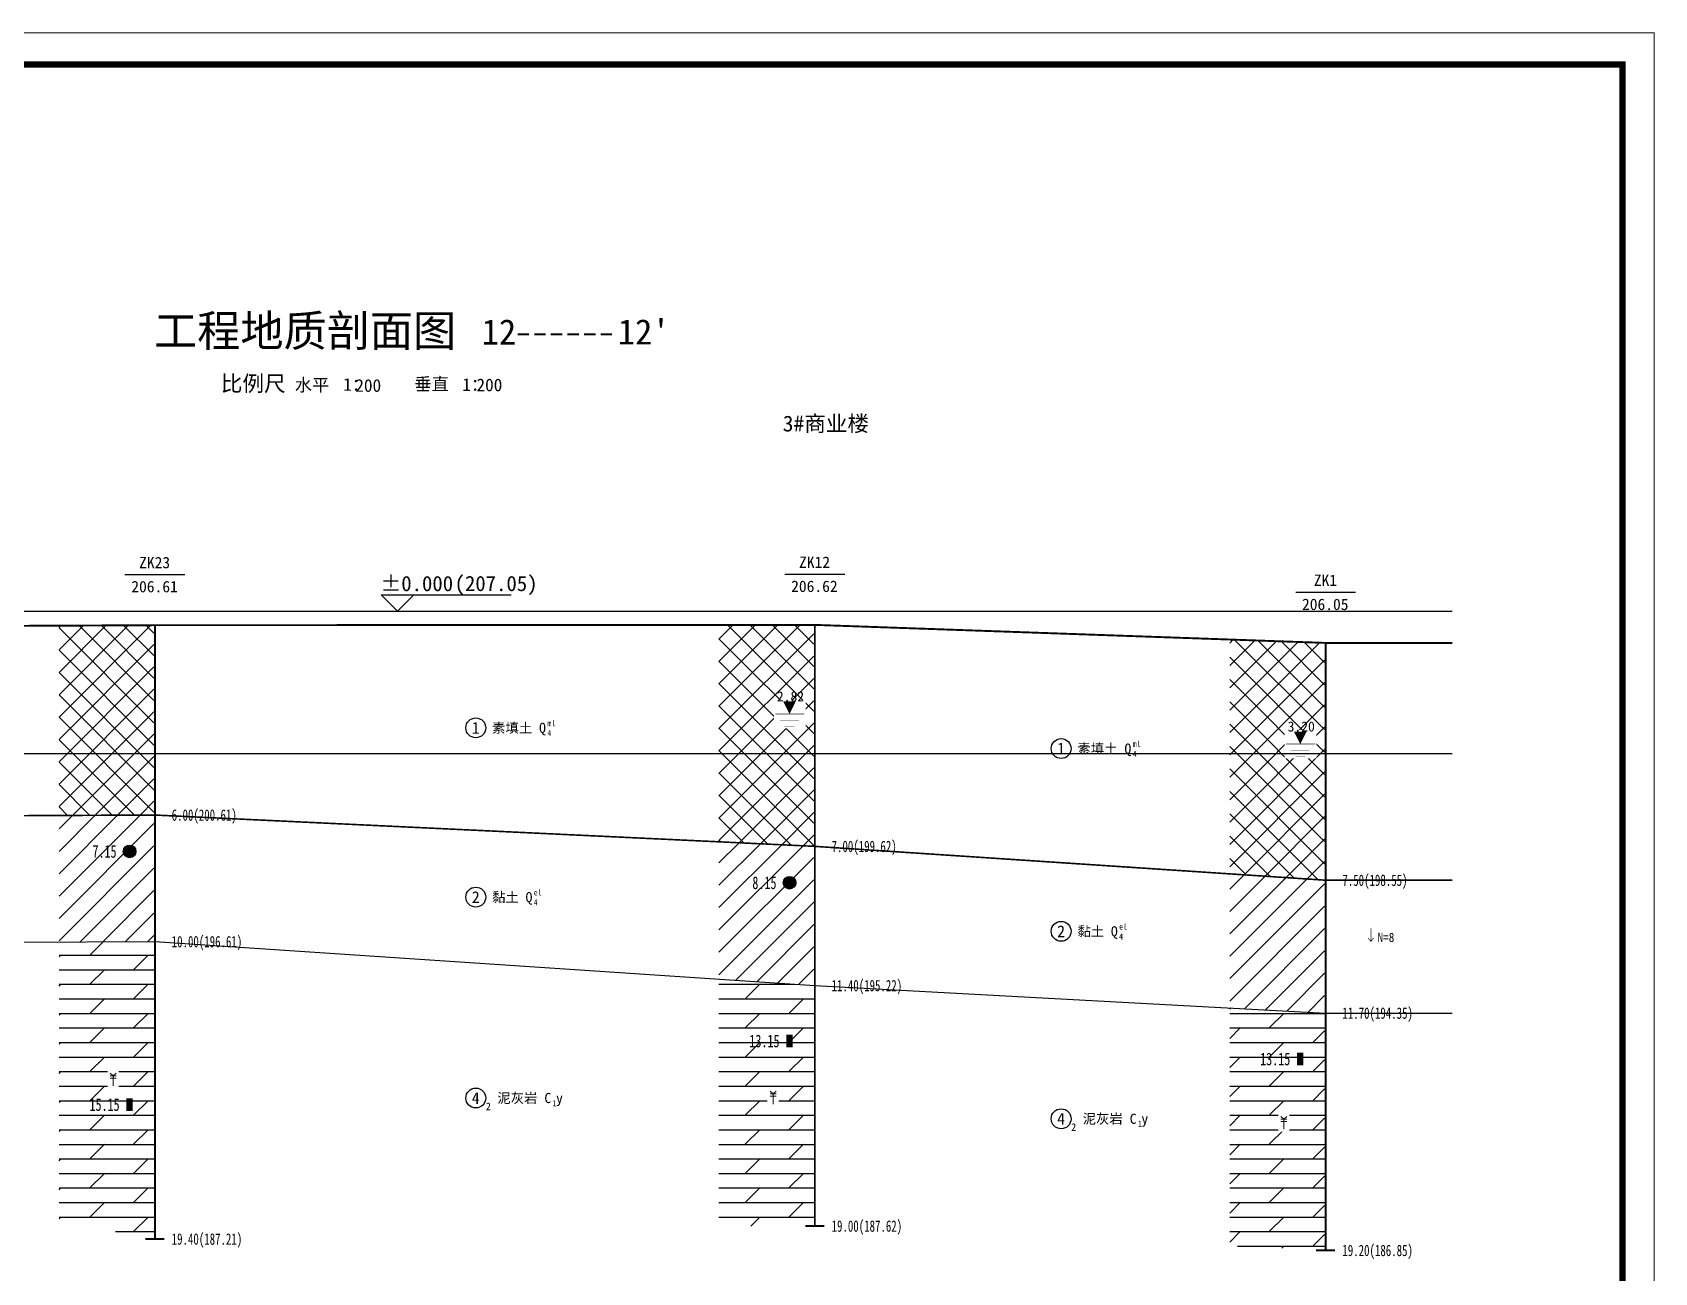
# Model space of a CAD drawing. Header units: millimetres. Extents: x -255 to 9196, y 129 to 426.
# Drawn here: x 5069.3 to 5325.6, y 230.4 to 426.4 of the extents above; entities that cross this region are included whole.
import ezdxf
from ezdxf.enums import TextEntityAlignment as Align

# ---------------------------------------------------------------- set-up
doc = ezdxf.new("R2010")
doc.units = ezdxf.units.MM
doc.linetypes.add('sx', pattern=[10, 5, 0, 5, 0])
for name, color, linetype in [('GiCAD_PouMian', 7, 'Continuous'), ('GICAD_QUYANG', 7, 'Continuous'), ('地质-图框', 7, 'Continuous'), ('地质-地层符号', 3, 'Continuous'), ('地质-地层线', 7, 'Continuous'), ('地质-地面线', 7, 'Continuous'), ('地质-填充花纹', 4, 'Continuous'), ('地质-文字', 7, 'Continuous'), ('地质-标贯', 7, 'Continuous'), ('地质-水位线', 5, 'Continuous'), ('地质-钻孔', 7, 'Continuous')]:
    doc.layers.add(name, color=color, linetype=linetype)
doc.layers.add('不打印', color=7, linetype='Continuous', plot=False)
doc.styles.add('LZ_FONTS_FS', font='simfang.ttf', dxfattribs={"width": 0.7})
doc.styles.add('LZ_PMT_LINE', font='', dxfattribs={"height": 2})
doc.styles.get("Standard").update_dxf_attribs({"font": 'simfang.ttf', "height": 2.5})
doc.styles.add('地下水位', font='', dxfattribs={"width": 0.7, "height": 1.58})
doc.styles.add('地层编号', font='', dxfattribs={"width": 0.7, "height": 1.85})
doc.styles.add('层底标注', font='', dxfattribs={"width": 0.7, "height": 1.8})
doc.styles.add('岩土名称', font='simfang.ttf', dxfattribs={"width": 0.7, "height": 1.55})
doc.styles.add('时代', font='', dxfattribs={"width": 0.7, "height": 1.6})
doc.styles.add('标贯动探', font='', dxfattribs={"width": 0.7, "height": 1.45})
doc.styles.add('标题', font='simfang.ttf', dxfattribs={"width": 0.7, "height": 8})
doc.styles.add('钻孔标注', font='', dxfattribs={"width": 0.7, "height": 1.8})
doc.styles.get('LZ_PMT_LINE').set_extended_font_data('SimSun')
doc.styles.get('地下水位').set_extended_font_data('FangSong_GB2312')
doc.styles.get('地层编号').set_extended_font_data('FangSong_GB2312')
doc.styles.get('层底标注').set_extended_font_data('FangSong_GB2312')
doc.styles.get('时代').set_extended_font_data('FangSong_GB2312')
doc.styles.get('标贯动探').set_extended_font_data('FangSong_GB2312')
doc.styles.get('钻孔标注').set_extended_font_data('FangSong_GB2312')
doc.linetypes.add('bzhjcx', pattern='A,0.001,[2,XX1.shx,S=1,R=0,X=1,Y=0],-2', length=2.001)
doc.linetypes.add('swx', pattern='A,7,-1.5,["●",LZ_PMT_LINE,S=0.05,R=0,X=0,Y=0],-1.5', length=10)
pattern_1 = [(0, (0, 0), (0, 2.3), []), (45, (0, 0), (4e-16, 4.5999997), [3.252691, -6.5053825])]
pattern_2 = [(45, (0, 0), (-1.767767, 1.767767), []), (135, (0, 0), (-1.767767, -1.767767), [])]
pattern_3 = [(45, (0, 0), (-1.767767, 1.767767), [])]

# ---------------------------------------------------------------- blocks, each defined once
blk = doc.blocks.new('FHzhong.dwg')
at = {"color": 1, "lineweight": 0}
for p, q in [((1.06, 1.62), (0.57, 2.04)), ((0.57, 1.62), (1.53, 1.62)), ((0.57, 1.25), (1.53, 1.25)), ((1.05, 0), (1.05, 1.62)), ((1.06, 1.62), (1.53, 2.04))]:
    blk.add_line(p, q, dxfattribs=at)
blk = doc.blocks.new('WipeoutBlock')
blk.add_wipeout([(0, 0), (0, 1), (1, 1), (1, 0)])
blk = doc.blocks.new('gkqy_yuan.dwg不标1')
at = {"layer": 'GiCAD_PouMian'}
h = blk.add_hatch(color=1, dxfattribs=at)
edge = h.paths.add_edge_path()
edge.add_arc((0, 0), 1, 0, 360)
at = {"layer": 'GICAD_QUYANG', "color": 1}
blk.add_circle((0, 0), 1, dxfattribs=at)
blk = doc.blocks.new('gkqy_yan.dwg不标1', base_point=(0, -1))
at = {"color": 1}
blk.add_solid([(-0.5, -2), (-0.5, 0), (0.5, -2), (0.5, 0)], dxfattribs=at)
blk = doc.blocks.new('gkbgfh')
at = {"linetype": 'Continuous'}
blk.add_wipeout([(-0.23, -0.2), (1.12, -0.2), (1.12, 2.33), (-0.23, 2.33)], dxfattribs=at).dxf.layer = '地质-标贯'
at = {"color": 1, "const_width": 0.1}
for points in [[(0.01, 0.61), (0.46, 0.08), (0.88, 0.64)], [(0.46, 2.13), (0.46, 0.08)]]:
    blk.add_lwpolyline(points, dxfattribs=at)
blk = doc.blocks.new('shuiweifh')
at = {"linetype": 'swx'}
blk.add_wipeout([(-2.47, -2.24), (2.54, -2.24), (2.54, 2.22), (-2.47, 2.22)], dxfattribs=at).dxf.layer = '地质-水位线'
at = {"color": 5}
blk.add_lwpolyline([(0, 0, 0, 2, 0), (0, 2, 2, 2, 0)], format="xyseb", dxfattribs=at)
for points, const_width in [([(-2.25, 0.02), (2.32, 0.02)], 0.075), ([(-1.5, -1), (1.5, -1)], 0.075), ([(-0.75, -2), (0.75, -2)], 0.05)]:
    blk.add_lwpolyline(points, dxfattribs=dict(at, const_width=const_width))
blk = doc.blocks.new('GC32')
blk.add_wipeout([(-2.26, 6.01), (17.92, 6.01), (17.93, 2.69), (-2.15, 2.71), (-2.27, 2.72)])
blk.add_text('(207.05)', height=2.408).set_placement((9.01, 3.19))
blk.add_wipeout([(-2.8, 2.72), (2.91, 2.72), (0.06, -0.14), (0.06, -0.14)])
at = {"color": 3}
for p, q in [((0, 0), (-2.6, 2.6)), ((-2.6, 2.6), (17.93, 2.6)), ((0, 0), (2.59, 2.6))]:
    blk.add_line(p, q, dxfattribs=at)
blk.add_text('±0.000', height=2.408).set_placement((-2.69, 3.18))

msp = doc.modelspace()

# ---------------------------------------------------------------- hatches: boundary and pattern name
at = {"layer": '地质-填充花纹', "linetype": 'Continuous'}
h = msp.add_hatch(dxfattribs=at)
h.set_pattern_fill('GKSTT', scale=0.5, style=0, pattern_type=2)
h.set_pattern_definition(pattern_2)
h.paths.add_polyline_path([(5088.51, 302.74), (5073.51, 302.67), (5073.51, 332.67), (5088.51, 332.74)])
h = msp.add_hatch(dxfattribs=at)
h.set_pattern_fill('GKSTT', scale=0.5, style=0, pattern_type=2)
h.set_pattern_definition(pattern_2)
h.paths.add_polyline_path([(5192.76, 297.8), (5177.76, 298.51), (5177.76, 332.78), (5192.76, 332.79)])
h = msp.add_hatch(dxfattribs=at)
h.set_pattern_fill('GKSTT', scale=0.5, style=0, pattern_type=2)
h.set_pattern_definition(pattern_2)
h.paths.add_polyline_path([(5273.45, 329.95), (5273.45, 292.45), (5258.45, 293.44), (5258.45, 330.48)])
h = msp.add_hatch(dxfattribs=at)
h.set_pattern_fill('GKNXT', scale=0.5, style=0, pattern_type=2)
h.set_pattern_definition(pattern_3)
h.paths.add_polyline_path([(5088.51, 282.74), (5073.51, 282.67), (5073.51, 302.67), (5088.51, 302.74)])
h = msp.add_hatch(dxfattribs=at)
h.set_pattern_fill('GKNXT', scale=0.5, style=0, pattern_type=2)
h.set_pattern_definition(pattern_3)
h.paths.add_polyline_path([(5192.76, 297.8), (5192.76, 275.8), (5177.76, 276.8), (5177.76, 298.51)])
h = msp.add_hatch(dxfattribs=at)
h.set_pattern_fill('GKNXT', scale=0.5, style=0, pattern_type=2)
h.set_pattern_definition(pattern_3)
h.paths.add_polyline_path([(5273.45, 292.45), (5273.45, 271.45), (5258.45, 272.26), (5258.45, 293.44)])
h = msp.add_hatch(dxfattribs=at)
h.set_pattern_fill('GKNHY1', scale=0.5, style=0, pattern_type=2)
h.set_pattern_definition(pattern_1)
h.paths.add_polyline_path([(5088.51, 235.77), (5073.51, 238.56), (5073.51, 282.67), (5088.51, 282.74)])
h = msp.add_hatch(dxfattribs=at)
h.set_pattern_fill('GKNHY1', scale=0.5, style=0, pattern_type=2)
h.set_pattern_definition(pattern_1)
h.paths.add_polyline_path([(5192.76, 275.8), (5192.76, 237.79), (5177.76, 237.79), (5177.76, 276.8)])
h = msp.add_hatch(dxfattribs=at)
h.set_pattern_fill('GKNHY1', scale=0.5, style=0, pattern_type=2)
h.set_pattern_definition(pattern_1)
h.paths.add_polyline_path([(5273.45, 271.45), (5273.45, 233.95), (5258.45, 234.66), (5258.45, 272.26)])

# ---------------------------------------------------------------- linework, layer by layer
at = {"lineweight": 40, "elevation": -12.5}
for points in [[(5145.99, 378.73), (5147.74, 378.73)], [(5148.61, 378.73), (5150.36, 378.73)], [(5151.23, 378.73), (5152.99, 378.73)], [(5153.86, 378.73), (5155.61, 378.73)], [(5156.48, 378.73), (5158.24, 378.73)], [(5159.11, 378.73), (5160.86, 378.73)]]:
    msp.add_lwpolyline(points, dxfattribs=at)
at = {"layer": '地质-地层符号', "color": 7, "linetype": 'Continuous'}
for centre in [(5139.35, 316.52), (5231.82, 313.24), (5139.35, 289.77), (5231.82, 284.37), (5139.35, 258.02), (5231.82, 254.74)]:
    msp.add_ellipse(centre, major_axis=(0, 1.57), ratio=1, dxfattribs=at)
at = {"layer": '地质-地层线', "color": 4, "const_width": 0.25, "flags": 128}
msp.add_lwpolyline([(4960.37, 302.24), (4980.37, 302.24), (5088.66, 302.74), (5192.91, 297.79), (5273.6, 292.44), (5293.6, 292.44)], dxfattribs=at)
at = {"layer": '地质-地层线', "color": 4, "linetype": 'bzhjcx', "flags": 128}
msp.add_lwpolyline([(4960.37, 282.24), (4980.37, 282.24), (5088.66, 282.74), (5192.91, 275.79), (5273.6, 271.44), (5293.6, 271.44)], dxfattribs=at)
at = {"layer": '地质-地面线', "color": 3, "linetype": 'Continuous', "const_width": 0.3}
msp.add_lwpolyline([(4960.37, 332.24), (4980.37, 332.24), (5088.66, 332.74), (5192.91, 332.79), (5273.6, 329.94), (5293.6, 329.94)], dxfattribs=at)
at = {"layer": '地质-钻孔', "color": 7, "linetype": 'Continuous'}
for p, q in [((5083.93, 340.74), (5093.4, 340.74)), ((5188.17, 340.79), (5197.65, 340.79)), ((5268.87, 337.94), (5278.34, 337.94))]:
    msp.add_line(p, q, dxfattribs=at)
at = {"layer": '地质-钻孔', "color": 7, "linetype": 'sx', "const_width": 0.3, "flags": 128}
for points in [[(5088.66, 332.74), (5088.66, 235.74)], [(5192.91, 332.79), (5192.91, 237.79)], [(5273.6, 329.94), (5273.6, 233.94)]]:
    msp.add_lwpolyline(points, dxfattribs=at)
at = {"layer": '地质-钻孔', "color": 7, "linetype": 'Continuous', "const_width": 0.3, "flags": 128}
for points in [[(5087.16, 235.74), (5090.16, 235.74)], [(5191.41, 237.79), (5194.41, 237.79)], [(5272.1, 233.94), (5275.1, 233.94)]]:
    msp.add_lwpolyline(points, dxfattribs=at)

# ---------------------------------------------------------------- block references
at = {"layer": 'GICAD_QUYANG', "linetype": 'Continuous'}
for name, p in [('gkqy_yuan.dwg不标1', (5084.66, 296.99)), ('gkqy_yuan.dwg不标1', (5188.91, 292.04)), ('gkqy_yan.dwg不标1', (5188.91, 267.04)), ('gkqy_yan.dwg不标1', (5269.6, 264.19)), ('gkqy_yan.dwg不标1', (5084.66, 256.99))]:
    msp.add_blockref(name, p, dxfattribs=at)

# ---------------------------------------------------------------- texts
at = {"style": 'LZ_FONTS_FS'}
msp.add_text('12', height=4, dxfattribs=at).set_placement((5145.73, 377.09, -12.5), align=Align.RIGHT)
for s, height, p in [("12'", 4, (5161.8, 377.1, -12.5)), ('比例尺', 2.5, (5099.08, 369.69, -12.5)), ('水平', 2, (5110.75, 369.71, -12.5)), ('1：', 2, (5118.4, 369.78, -12.5)), ('200', 2, (5120.32, 369.62, -12.5)), ('垂直', 2, (5129.64, 369.86, -12.5)), ('1：', 2, (5137.21, 369.77, -12.5)), ('200', 2, (5139.46, 369.71, -12.5))]:
    msp.add_text(s, height=height, dxfattribs=at).set_placement(p)
at = {"color": 2, "style": 'LZ_FONTS_FS'}
msp.add_text('3#商业楼', height=2.5, dxfattribs=at).set_placement((5187.84, 363.36))
at = {"layer": 'GiCAD_PouMian', "color": 7, "style": '标题'}
msp.add_text('工程地质剖面图', height=5, dxfattribs=at).set_placement((5088.52, 376.77))
at = {"layer": 'GICAD_QUYANG', "color": 1, "linetype": 'Continuous', "width": 0.7}
for s, p in [('7.15', (5078.79, 295.99)), ('8.15', (5183.04, 291.04)), ('13.15', (5182.57, 266.04)), ('13.15', (5263.26, 263.19)), ('15.15', (5078.32, 255.99))]:
    msp.add_text(s, height=2, dxfattribs=at).set_placement(p)
at = {"layer": '地质-地层符号', "color": 7, "linetype": 'Continuous', "style": '时代', "width": 0.8}
for s, p in [('ml', (5150.66, 316.78)), ('4', (5150.66, 315.22)), ('4', (5243.13, 311.94)), ('ml', (5243.13, 313.51)), ('el', (5148.51, 290.03)), ('4', (5148.51, 288.47)), ('el', (5240.98, 284.63)), ('4', (5240.98, 283.07)), ('1', (5151.49, 256.72)), ('1', (5243.96, 253.44))]:
    msp.add_text(s, height=0.96, dxfattribs=at).set_placement(p)
at = {"layer": '地质-地层符号', "color": 7, "linetype": 'Continuous'}
for s, height, style, p in [('1', 1.85, '地层编号', (5138.71, 315.59)), ('素填土', 1.55, '岩土名称', (5141.92, 315.74)), ('Q', 1.6, '时代', (5149.35, 315.72)), ('1', 1.85, '地层编号', (5231.18, 312.32)), ('素填土', 1.55, '岩土名称', (5234.39, 312.47)), ('Q', 1.6, '时代', (5241.82, 312.44)), ('2', 1.85, '地层编号', (5138.71, 288.84)), ('黏土', 1.55, '岩土名称', (5141.92, 288.99)), ('Q', 1.6, '时代', (5147.21, 288.97)), ('2', 1.85, '地层编号', (5231.18, 283.44)), ('黏土', 1.55, '岩土名称', (5234.39, 283.59)), ('Q', 1.6, '时代', (5239.68, 283.57)), ('4', 1.85, '地层编号', (5138.71, 257.09)), ('泥灰岩', 1.55, '岩土名称', (5142.75, 257.24)), ('C', 1.6, '时代', (5150.18, 257.22)), ('2', 1.2, '地层编号', (5140.92, 256.09)), ('y', 1.6, '时代', (5152.02, 257.22)), ('4', 1.85, '地层编号', (5231.18, 253.82)), ('2', 1.2, '地层编号', (5233.39, 252.82)), ('泥灰岩', 1.55, '岩土名称', (5235.22, 253.97)), ('C', 1.6, '时代', (5242.65, 253.94)), ('y', 1.6, '时代', (5244.49, 253.94))]:
    msp.add_text(s, height=height, dxfattribs=dict(at, style=style)).set_placement(p)
at = {"layer": '地质-文字', "color": 7, "linetype": 'Continuous', "style": '层底标注', "width": 0.7}
for s, p in [('6.00(200.61)', (5091.31, 301.84)), ('7.00(199.62)', (5195.56, 296.89)), ('7.50(198.55)', (5276.25, 291.54)), ('10.00(196.61)', (5091.31, 281.84)), ('11.40(195.22)', (5195.56, 274.89)), ('11.70(194.35)', (5276.25, 270.54)), ('19.00(187.62)', (5195.56, 236.89)), ('19.40(187.21)', (5091.31, 234.84)), ('19.20(186.85)', (5276.25, 233.04))]:
    msp.add_text(s, height=1.8, dxfattribs=at).set_placement(p)
at = {"layer": '地质-标贯', "color": 6, "linetype": 'Continuous', "style": '标贯动探', "width": 0.9}
msp.add_text('N=8', height=1.45, dxfattribs=at).set_placement((5281.8, 282.69))
at = {"layer": '地质-钻孔', "color": 7, "linetype": 'Continuous', "style": '钻孔标注'}
for s, p in [('ZK23', (5086.17, 341.74)), ('ZK12', (5190.42, 341.79)), ('206.61', (5084.93, 337.94)), ('206.62', (5189.17, 337.99)), ('ZK1', (5271.74, 338.94)), ('206.05', (5269.87, 335.14))]:
    msp.add_text(s, height=1.8, dxfattribs=at).set_placement(p)

# ---------------------------------------------------------------- next in the draw order: block references
at = {"layer": '地质-填充花纹', "linetype": 'Continuous', "xscale": 1.762031016557375, "yscale": 2.838761826268114}
for p in [(5081.18, 259.54), (5185.43, 256.65), (5266.12, 252.68)]:
    msp.add_blockref('WipeoutBlock', p, dxfattribs=at)

# ---------------------------------------------------------------- next in the draw order: linework, layer by layer
at = {"layer": '不打印', "linetype": 'Continuous', "const_width": 0.15}
msp.add_lwpolyline([(4905.49, 129.34), (5325.49, 129.34), (5325.49, 426.34), (4905.49, 426.34), (4905.49, 129.34)], dxfattribs=at)
at = {"layer": '地质-图框', "linetype": 'Continuous', "const_width": 1}
msp.add_lwpolyline([(4910.49, 134.34), (5320.49, 134.34), (5320.49, 421.34), (4910.49, 421.34), (4910.49, 134.34), (5320.49, 134.34)], dxfattribs=at)

# ---------------------------------------------------------------- next in the draw order: block references
at = {"layer": '地质-填充花纹', "linetype": 'Continuous'}
for p in [(5081.01, 259.93), (5185.26, 257.05), (5265.95, 253.08)]:
    msp.add_blockref('FHzhong.dwg', p, dxfattribs=at)

# ---------------------------------------------------------------- next in the draw order: block references
at = {"linetype": 'Continuous'}
msp.add_blockref('GC32', (5126.99, 334.94), dxfattribs=at)
at = {"layer": '地质-标贯', "color": 7, "linetype": 'Continuous'}
msp.add_blockref('gkbgfh', (5280.3, 282.69), dxfattribs=at)
at = {"layer": '地质-水位线', "color": 7, "linetype": 'swx'}
for p in [(5188.91, 318.69), (5269.6, 313.94)]:
    msp.add_blockref('shuiweifh', p, dxfattribs=at)

# ---------------------------------------------------------------- next in the draw order: linework, layer by layer
at = {"color": 6, "linetype": 'swx', "const_width": 0.2, "flags": 128}
msp.add_lwpolyline([(4960.38, 312.44), (5293.61, 312.44)], dxfattribs=at)
at = {"layer": '地质-水位线', "color": 5, "linetype": 'swx', "const_width": 0.2, "flags": 128}
msp.add_lwpolyline([(4960.38, 334.94), (5293.61, 334.94)], dxfattribs=at)

# ---------------------------------------------------------------- next in the draw order: texts
at = {"layer": '地质-水位线', "color": 5, "linetype": 'swx', "style": '地下水位'}
for s, p in [('2.82', (5186.91, 320.69)), ('3.20', (5267.6, 315.94))]:
    msp.add_text(s, height=1.58, dxfattribs=at).set_placement(p)

doc.saveas('drawing.dxf')
